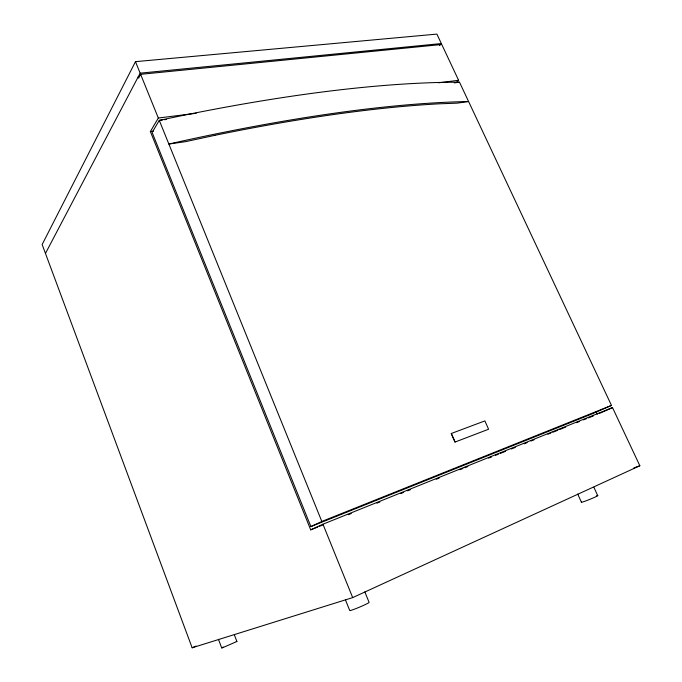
<?xml version="1.0" encoding="UTF-8"?>
<svg xmlns="http://www.w3.org/2000/svg" width="682" height="682" viewBox="0 0 682 682"><rect width="100%" height="100%" fill="white"/><g stroke="black" fill="none" stroke-linecap="round" stroke-linejoin="round"><path stroke-width="1.02" d="M439.532 45.523L441.331 43.554L436.889 34.1L135.479 61.653L42.148 244.531L192.145 647.789L352.688 597.603L639.852 465.755L612.513 407.614L322.944 524.211L310.711 529.863L150.372 131.541L158.326 118.029L196.254 113.255M45.464 253.431L140.142 73.17L135.479 61.653M456.42 82.496L458.602 80.288L441.783 44.501L140.611 74.329L138.599 78.14L138.139 76.989M234.361 634.857L236.893 641.498L222.247 647.891L221.693 647.9L218.462 639.341M221.693 647.9L223.167 647.056M451.279 433.496L484.876 420.896L488.585 429.234L455.022 442.064L451.279 433.496L455.056 442.047M310.89 526.572L321.827 521.457L611.481 405.423L459.506 82.207A751.095 175.3 -18.3 0 0 159.273 120.382L152.129 132.461L310.89 526.572L592.419 413.735L611.481 405.423M192.145 647.789L196.032 646.059M599.231 413.48L612.513 407.614M310.711 529.863L317.633 527.075M319.611 526.274L322.577 525.08M348.272 514.722L351.239 513.529M376.933 503.163L379.9 501.969M400.649 493.606L403.616 492.404M407.572 490.818L410.538 489.616M436.233 479.258L439.199 478.065M459.949 469.702L462.916 468.5M464.894 467.707L467.861 466.514M488.61 458.142L491.577 456.949M495.533 455.354L498.499 454.161M500.477 453.359L505.413 451.373M511.347 448.978L515.302 447.383M524.194 443.803L527.16 442.601M531.116 441.015L534.074 439.813M547.91 434.238L550.877 433.044M552.855 432.243L557.799 430.257M559.777 429.455L565.702 427.068M576.571 422.687L579.538 421.485M583.494 419.89L586.46 418.697M588.438 417.904L593.374 415.909M633.859 467.92L639.852 465.755M150.372 131.541L153.535 131.115M162.435 119.981L159.273 120.382L321.827 521.457M164.464 119.717L166.536 119.452M454.246 82.88L459.506 82.207M438.586 82.803L458.602 80.288M140.142 73.17L441.331 43.554M236.279 641.532L236.893 641.498M595.983 411.425L597.33 414.315M593.869 487.246L597.671 495.516M577.705 494.049L581.482 502.344M364.836 591.908L369.09 602.342A10.503 0.682 -22.9 0 1 359.61 607.099A10.503 0.682 -22.9 0 1 349.738 610.518L345.51 600.058M140.611 74.329L158.326 118.029M322.944 524.211L352.688 597.603M596.426 495.857A9.037 0.486 -22.1 0 1 591.021 498.857A9.037 0.486 -22.1 0 1 581.541 502.054M214.873 135.334L185.444 141.677L168.863 144.03A753.644 165.862 -18.6 0 1 468.594 101.524L457.153 103.153L439.199 103.817A751.112 165.163 -18.6 0 0 214.873 135.334"/></g></svg>
